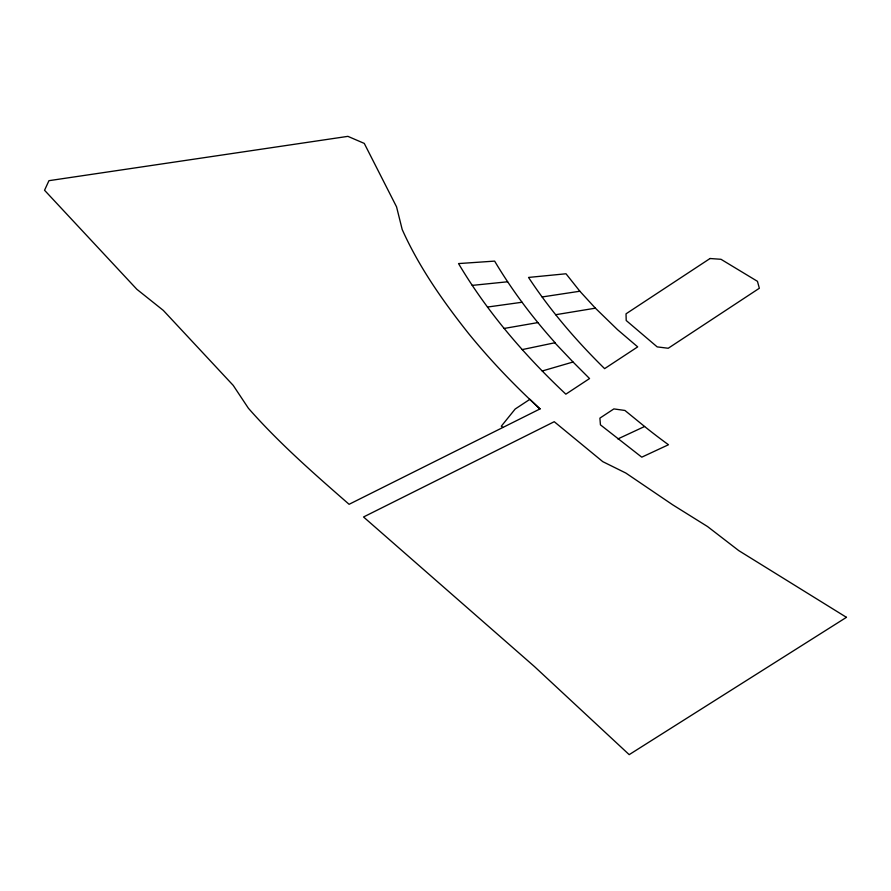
<?xml version="1.0" encoding="UTF-8"?>
<svg xmlns="http://www.w3.org/2000/svg" width="891" height="891" viewBox="0 0 891 891"><rect width="100%" height="100%" fill="white"/><g stroke="black" fill="none" stroke-linecap="round" stroke-linejoin="round"><path stroke-width="1.34" d="M540.046 408.902L349.094 504.295C314.167 473.823 279.039 443.105 248.4 408.256L233.219 385.391L163.298 310.391L136.858 289.297L44.55 190.262L48.938 180.684L347.902 136.356L364.274 143.406L396.551 206.835L402.197 229.51C419.015 267.122 443.039 301.269 468.555 333.479A819.096 470.983 14.3 0 0 539.991 408.936L529.889 399.324L515.187 409.014L501.31 426.199L502.947 427.446M617.886 438.929L644.605 426.499A533.23 306.615 14.3 0 0 668.473 444.743L641.765 457.172L600.434 424.851L599.899 418.124L613.866 408.913L624.925 410.461L644.605 426.499M542.218 370.99L573.047 362.013L589.552 378.552L565.852 394.167C524.721 355.487 487.41 312.251 458.531 263.58L494.628 261.108C511.98 290.254 532.462 317.474 555.104 342.712L522.226 349.595M504.172 328.445L537.897 322.587M555.694 314.712L595.388 308.175L617.552 329.692L637.689 346.877L604.621 368.64C576.343 340.852 550.36 310.58 528.541 277.435L566.008 273.771L579.863 291.234L595.388 308.175M542.129 296.959L579.863 291.234M487.5 307.039L522.048 302.249M472.219 285.387L507.625 281.779M554.815 342.768L573.047 362.013M710.049 258.513L626.028 313.821L626.206 320.504L657.179 346.889L668.228 348.258L759.344 288.261L757.45 281.322L720.986 259.292L710.049 258.513M846.45 617.329L629.191 754.644L534.455 666.557L363.539 516.98L554.235 421.71L602.773 461.649L625.861 473.065L672.716 504.829L707.521 526.536L738.773 550.627L846.45 617.329"/></g></svg>
